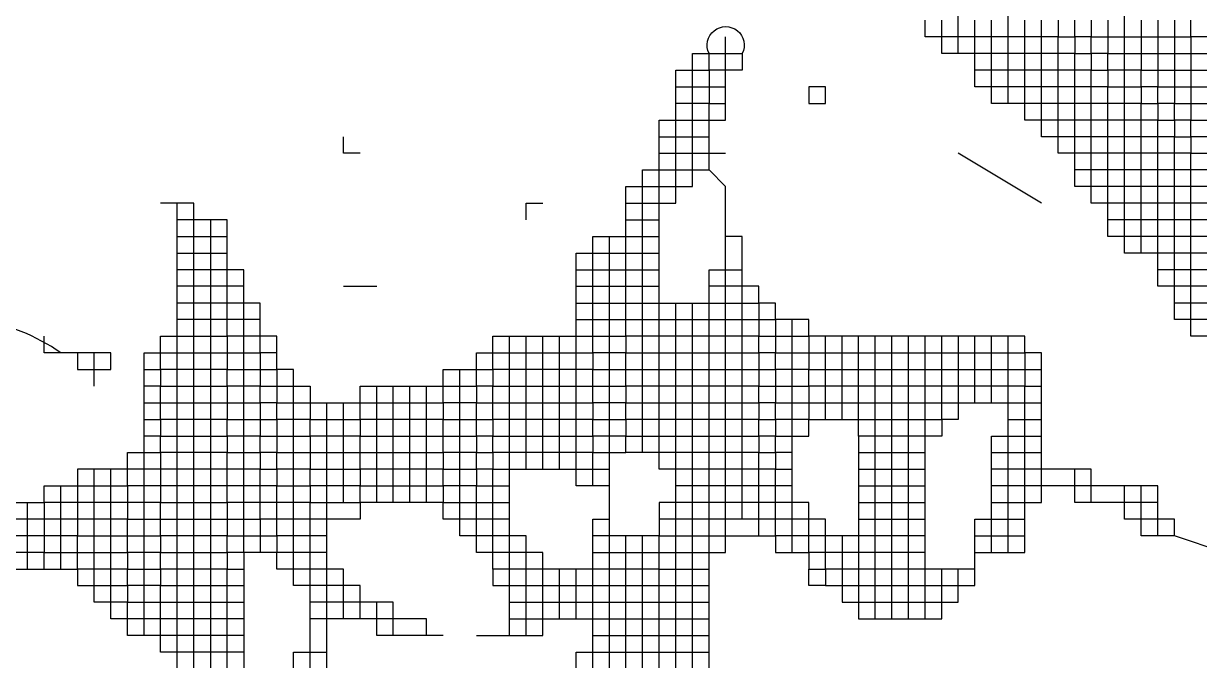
# Model space of a CAD drawing. Header units: millimetres. Extents: x 0 to 420, y 0 to 297.
# Drawn here: x 356.99 to 363.12, y 75.56 to 78.88 of the extents above; entities that cross this region are included whole.
import ezdxf
from ezdxf.enums import TextEntityAlignment as Align

# ---------------------------------------------------------------- set-up
doc = ezdxf.new("R2010")
doc.units = ezdxf.units.MM
doc.layers.add('TEXT', color=255, linetype='Continuous')
doc.styles.add('ECL', font='SIMFANG_2312.TTF', dxfattribs={"width": 0.7, "height": 3})

# ---------------------------------------------------------------- blocks, each defined once
blk = doc.blocks.new('*U68')
at = {"color": 13, "linetype": 'Continuous'}
for points in [[(-15.559, 9.325), (-15.708, 9.325), (-15.708, 9.474)], [(-17.787, 9.177), (-17.787, 9.325), (-17.787, 9.474), (-17.787, 9.622), (-17.787, 9.771), (-17.787, 9.919), (-17.787, 10.068), (-17.787, 10.216), (-17.787, 10.365), (-17.787, 10.513), (-17.787, 10.662), (-17.787, 10.81), (-17.787, 10.959), (-17.787, 11.107), (-17.787, 11.256), (-17.787, 11.404), (-17.787, 11.553)], [(-17.341, 8.731), (-17.341, 8.88), (-17.341, 9.028), (-17.341, 9.177), (-17.341, 9.325), (-17.341, 9.474), (-17.341, 9.622), (-17.341, 9.771), (-17.341, 9.919), (-17.341, 10.068), (-17.341, 10.216), (-17.341, 10.365), (-17.341, 10.513), (-17.341, 10.662), (-17.341, 10.81), (-17.341, 10.959), (-17.341, 11.107), (-17.341, 11.256)], [(-16.153, 7.395), (-16.153, 7.543), (-16.302, 7.543), (-16.302, 7.692), (-16.302, 7.84), (-16.302, 7.989), (-16.302, 8.137), (-16.302, 8.286), (-16.302, 8.434), (-16.302, 8.583), (-16.302, 8.731), (-16.302, 8.88), (-16.302, 9.028), (-16.302, 9.177), (-16.302, 9.325), (-16.302, 9.474), (-16.302, 9.622), (-16.302, 9.771), (-16.302, 9.919), (-16.302, 10.068), (-16.302, 10.216), (-16.302, 10.365), (-16.302, 10.513)], [(-15.559, 7.246), (-15.708, 7.246), (-15.708, 7.395), (-15.856, 7.395), (-15.856, 7.543), (-16.005, 7.543), (-16.005, 7.692), (-16.153, 7.692), (-16.153, 7.84), (-16.302, 7.84), (-16.45, 7.84), (-16.599, 7.84), (-16.599, 7.989), (-16.599, 8.137), (-16.747, 8.137)], [(-15.559, 7.098), (-15.708, 7.098), (-15.708, 7.246), (-15.856, 7.246), (-15.856, 7.395), (-16.005, 7.395), (-16.005, 7.543), (-16.153, 7.543), (-16.153, 7.692), (-16.302, 7.692), (-16.45, 7.692)], [(-15.559, 6.949), (-15.708, 6.949), (-15.856, 6.949)]]:
    blk.add_lwpolyline(points, dxfattribs=at)
at = {"color": 22, "linetype": 'Continuous'}
for points in [[(-15.856, 9.474), (-15.856, 9.325), (-15.708, 9.325), (-15.708, 9.177), (-15.559, 9.177)], [(-15.559, 7.84), (-15.708, 7.84), (-15.708, 7.989), (-15.856, 7.989), (-15.856, 8.137), (-16.005, 8.137), (-16.005, 8.286), (-16.153, 8.286), (-16.153, 8.434), (-16.302, 8.434), (-16.45, 8.434), (-16.45, 8.583), (-16.599, 8.583), (-16.599, 8.731), (-16.747, 8.731), (-16.747, 8.88), (-16.896, 8.88), (-16.896, 9.028), (-17.044, 9.028), (-17.193, 9.028), (-17.193, 9.177), (-17.341, 9.177), (-17.49, 9.177), (-17.49, 9.325), (-17.638, 9.325), (-17.638, 9.474)], [(-15.559, 8.434), (-15.708, 8.434), (-15.708, 8.583), (-15.856, 8.583), (-15.856, 8.731), (-16.005, 8.731), (-16.005, 8.88), (-16.153, 8.88), (-16.153, 9.028), (-16.302, 9.028), (-16.45, 9.028), (-16.45, 9.177), (-16.599, 9.177), (-16.599, 9.325), (-16.747, 9.325), (-16.747, 9.474)], [(-15.559, 6.652), (-15.708, 6.652), (-15.708, 6.801), (-15.856, 6.801), (-15.856, 6.949), (-15.856, 7.098), (-16.005, 7.098), (-16.005, 7.246), (-16.005, 7.395), (-16.153, 7.395), (-16.302, 7.395), (-16.302, 7.543), (-16.45, 7.543), (-16.45, 7.692), (-16.45, 7.84), (-16.45, 7.989), (-16.599, 7.989), (-16.747, 7.989), (-16.747, 8.137), (-16.747, 8.286), (-16.747, 8.434), (-16.896, 8.434), (-16.896, 8.583), (-17.044, 8.583), (-17.044, 8.731), (-17.044, 8.88), (-17.044, 9.028), (-17.044, 9.177), (-17.044, 9.325), (-17.044, 9.474)], [(-15.559, 8.137), (-15.708, 8.137), (-15.708, 8.286), (-15.856, 8.286), (-15.856, 8.434), (-16.005, 8.434), (-16.005, 8.583), (-16.153, 8.583), (-16.153, 8.731), (-16.302, 8.731), (-16.45, 8.731), (-16.45, 8.88), (-16.599, 8.88), (-16.599, 9.028), (-16.747, 9.028), (-16.747, 9.177), (-16.896, 9.177), (-16.896, 9.325), (-17.044, 9.325), (-17.193, 9.325), (-17.193, 9.474)]]:
    blk.add_lwpolyline(points, dxfattribs=at)
at = {"color": 34, "linetype": 'Continuous'}
for points in [[(-16.005, 9.474), (-16.005, 9.325), (-15.856, 9.325), (-15.856, 9.177), (-15.708, 9.177), (-15.708, 9.028), (-15.559, 9.028)], [(-16.153, 9.474), (-16.153, 9.325), (-16.005, 9.325), (-16.005, 9.177), (-15.856, 9.177), (-15.856, 9.028), (-15.708, 9.028), (-15.708, 8.88), (-15.559, 8.88)]]:
    blk.add_lwpolyline(points, dxfattribs=at)
at = {"color": 15, "linetype": 'Continuous'}
for points in [[(-15.559, 7.543), (-15.708, 7.543), (-15.708, 7.692), (-15.856, 7.692), (-15.856, 7.84), (-16.005, 7.84), (-16.005, 7.989), (-16.153, 7.989), (-16.153, 8.137), (-16.302, 8.137), (-16.45, 8.137), (-16.45, 8.286), (-16.599, 8.286), (-16.599, 8.434), (-16.747, 8.434), (-16.747, 8.583), (-16.896, 8.583), (-16.896, 8.731), (-17.044, 8.731), (-17.193, 8.731), (-17.193, 8.88), (-17.341, 8.88), (-17.49, 8.88), (-17.638, 8.88), (-17.638, 9.028), (-17.638, 9.177), (-17.787, 9.177), (-17.935, 9.177), (-17.935, 9.325), (-18.084, 9.325), (-18.084, 9.474)], [(-15.559, 7.989), (-15.708, 7.989), (-15.708, 8.137), (-15.856, 8.137), (-15.856, 8.286), (-16.005, 8.286), (-16.005, 8.434), (-16.153, 8.434), (-16.153, 8.583), (-16.302, 8.583), (-16.45, 8.583), (-16.45, 8.731), (-16.599, 8.731), (-16.599, 8.88), (-16.747, 8.88), (-16.747, 9.028), (-16.896, 9.028), (-16.896, 9.177), (-17.044, 9.177), (-17.193, 9.177), (-17.193, 9.325), (-17.341, 9.325), (-17.49, 9.325), (-17.49, 9.474)], [(-15.559, 7.692), (-15.708, 7.692), (-15.708, 7.84), (-15.856, 7.84), (-15.856, 7.989), (-16.005, 7.989), (-16.005, 8.137), (-16.153, 8.137), (-16.153, 8.286), (-16.302, 8.286), (-16.45, 8.286), (-16.45, 8.434), (-16.599, 8.434), (-16.599, 8.583), (-16.747, 8.583), (-16.747, 8.731), (-16.896, 8.731), (-16.896, 8.88), (-17.044, 8.88), (-17.193, 8.88), (-17.193, 9.028), (-17.341, 9.028), (-17.49, 9.028), (-17.49, 9.177), (-17.638, 9.177), (-17.638, 9.325), (-17.787, 9.325), (-17.935, 9.325), (-17.935, 9.474)], [(-15.559, 7.395), (-15.708, 7.395), (-15.708, 7.543), (-15.856, 7.543), (-15.856, 7.692), (-16.005, 7.692), (-16.005, 7.84), (-16.153, 7.84), (-16.153, 7.989), (-16.302, 7.989), (-16.45, 7.989), (-16.45, 8.137), (-16.599, 8.137), (-16.599, 8.286), (-16.747, 8.286), (-16.896, 8.286), (-16.896, 8.434), (-17.044, 8.434), (-17.044, 8.583), (-17.193, 8.583), (-17.193, 8.731), (-17.341, 8.731), (-17.49, 8.731), (-17.49, 8.88), (-17.49, 9.028), (-17.638, 9.028)], [(-15.559, 6.801), (-15.708, 6.801), (-15.708, 6.949), (-15.708, 7.098), (-15.856, 7.098), (-15.856, 7.246), (-16.005, 7.246)]]:
    blk.add_lwpolyline(points, dxfattribs=at)
at = {"color": 32, "linetype": 'Continuous'}
for points in [[(-16.45, 9.474), (-16.45, 9.325), (-16.302, 9.325), (-16.153, 9.325), (-16.153, 9.177), (-16.005, 9.177), (-16.005, 9.028), (-15.856, 9.028), (-15.856, 8.88), (-15.708, 8.88), (-15.708, 8.731), (-15.559, 8.731)], [(-16.599, 9.474), (-16.599, 9.325), (-16.45, 9.325), (-16.45, 9.177), (-16.302, 9.177), (-16.153, 9.177), (-16.153, 9.028), (-16.005, 9.028), (-16.005, 8.88), (-15.856, 8.88), (-15.856, 8.731), (-15.708, 8.731), (-15.708, 8.583), (-15.559, 8.583)], [(-16.896, 9.474), (-16.896, 9.325), (-16.747, 9.325), (-16.747, 9.177), (-16.599, 9.177), (-16.599, 9.028), (-16.45, 9.028), (-16.45, 8.88), (-16.302, 8.88), (-16.153, 8.88), (-16.153, 8.731), (-16.005, 8.731), (-16.005, 8.583), (-15.856, 8.583), (-15.856, 8.434), (-15.708, 8.434), (-15.708, 8.286), (-15.559, 8.286)]]:
    blk.add_lwpolyline(points, dxfattribs=at)
at = {"color": 155, "linetype": 'Continuous'}
blk.add_lwpolyline([(-20.608, 5.613), (-20.608, 5.761), (-20.608, 5.91), (-20.608, 6.058), (-20.608, 6.207), (-20.608, 6.355), (-20.608, 6.504), (-20.608, 6.652), (-20.608, 6.801), (-20.608, 6.949), (-20.608, 7.098), (-20.608, 7.246), (-20.608, 7.395), (-20.608, 7.543), (-20.608, 7.692), (-20.608, 7.84), (-20.608, 7.989), (-20.46, 7.989), (-20.311, 7.989), (-20.311, 8.137), (-20.311, 8.286), (-20.311, 8.434), (-20.311, 8.583), (-20.311, 8.731), (-20.311, 8.88), (-20.311, 9.028), (-20.163, 9.028), (-20.163, 9.177), (-20.014, 9.177, -1.618034), (-19.717, 9.177), (-19.717, 9.028), (-19.866, 9.028), (-20.014, 9.028), (-20.014, 8.88), (-19.866, 8.88)], format="xyb", dxfattribs=at)
at = {"color": 8, "linetype": 'Continuous'}
for points in [[(-19.866, 6.949), (-19.866, 7.098), (-19.866, 7.246), (-19.866, 7.395), (-19.866, 7.543), (-19.866, 7.989), (-20.014, 8.137), (-20.014, 8.286), (-20.014, 8.434), (-20.014, 8.583), (-19.866, 8.583), (-19.866, 8.731), (-19.866, 8.88), (-19.866, 9.028), (-19.866, 9.177), (-19.866, 9.325)], [(-21.202, 6.504), (-21.202, 6.652), (-21.202, 6.801), (-21.202, 6.949), (-21.202, 7.098), (-21.202, 7.246), (-21.202, 7.395), (-21.054, 7.395), (-21.054, 7.543), (-20.757, 7.543), (-20.757, 7.692), (-20.757, 7.84), (-20.757, 7.989), (-20.608, 7.989), (-20.608, 8.137), (-20.46, 8.137), (-20.311, 8.137), (-20.163, 8.137), (-20.014, 8.137)], [(-17.49, 5.167), (-17.341, 5.167), (-17.193, 5.167), (-17.044, 5.167), (-17.044, 5.316), (-17.044, 5.464), (-17.044, 5.613), (-17.044, 5.761), (-17.044, 5.91), (-17.044, 6.058), (-17.044, 6.207), (-17.044, 6.355), (-17.044, 6.504), (-17.193, 6.504), (-17.193, 6.652), (-19.123, 6.652), (-19.123, 6.801), (-19.42, 6.801), (-19.42, 6.949), (-19.569, 6.949), (-19.569, 7.098), (-19.717, 7.098), (-19.866, 7.098), (-20.014, 7.098)], [(-21.054, 5.316), (-21.054, 5.464), (-20.905, 5.464)], [(-23.133, 4.128), (-23.133, 4.276), (-23.281, 4.276), (-23.281, 4.425), (-23.43, 4.425), (-23.578, 4.425), (-23.727, 4.425), (-23.727, 4.573), (-23.875, 4.573), (-23.875, 4.722)], [(-23.281, 4.128), (-23.281, 4.276), (-23.43, 4.276), (-23.578, 4.276)], [(-20.46, 4.276), (-20.311, 4.276), (-20.163, 4.276), (-20.014, 4.276)]]:
    blk.add_lwpolyline(points, dxfattribs=at)
at = {"color": 155, "linetype": 'Continuous'}
for points in [[(-20.311, 8.88), (-20.163, 8.88), (-20.163, 9.028), (-20.014, 9.028), (-20.014, 9.177), (-19.866, 9.177), (-19.717, 9.177)], [(-18.084, 4.87), (-18.232, 4.87), (-18.381, 4.87), (-18.529, 4.87), (-18.678, 4.87), (-18.975, 4.87), (-18.975, 5.019), (-19.123, 5.019), (-19.123, 5.167), (-19.272, 5.167), (-19.42, 5.167), (-19.42, 5.316), (-19.569, 5.316), (-19.569, 5.464), (-19.717, 5.464), (-19.866, 5.464), (-20.014, 5.464), (-20.163, 5.464), (-20.311, 5.464), (-20.46, 5.464), (-20.46, 5.613), (-20.46, 5.761), (-20.46, 5.91), (-20.46, 6.058), (-20.46, 6.207), (-20.46, 6.355), (-20.46, 6.504), (-20.46, 6.652), (-20.46, 6.801), (-20.46, 6.949), (-20.46, 7.098), (-20.46, 7.246), (-20.46, 7.395), (-20.46, 7.543), (-20.46, 7.692), (-20.46, 7.84), (-20.46, 7.989), (-20.46, 8.137), (-20.46, 8.286), (-20.46, 8.434), (-20.46, 8.583), (-20.311, 8.583), (-20.163, 8.583), (-20.163, 8.731), (-20.163, 8.88), (-20.014, 8.88), (-20.014, 8.731), (-19.866, 8.731)], [(-20.757, 7.84), (-20.608, 7.84), (-20.46, 7.84), (-20.311, 7.84), (-20.311, 7.989), (-20.163, 7.989), (-20.163, 8.137), (-20.163, 8.286), (-20.163, 8.434), (-20.163, 8.583), (-20.014, 8.583), (-20.014, 8.731), (-20.163, 8.731), (-20.311, 8.731)], [(-20.757, 7.692), (-20.608, 7.692), (-20.46, 7.692)], [(-24.766, 7.543), (-24.618, 7.543), (-24.469, 7.543), (-24.321, 7.543)], [(-20.014, 3.682), (-20.014, 3.831), (-20.014, 3.979), (-20.014, 4.128), (-20.014, 4.276), (-20.014, 4.425), (-20.014, 4.573), (-20.014, 4.722), (-20.014, 4.87), (-20.014, 5.019), (-20.014, 5.167), (-20.014, 5.316), (-20.014, 5.464), (-20.014, 5.613), (-20.014, 5.761), (-20.014, 5.91), (-20.014, 6.058), (-20.014, 6.207), (-20.014, 6.355), (-20.014, 6.504), (-20.014, 6.652), (-20.014, 6.801), (-20.014, 6.949), (-20.014, 7.098), (-20.014, 7.246), (-19.866, 7.246), (-19.717, 7.246)], [(-24.024, 6.801), (-24.172, 6.801), (-24.321, 6.801), (-24.321, 6.949), (-24.469, 6.949), (-24.618, 6.949), (-24.766, 6.949)], [(-20.311, 3.682), (-20.311, 3.831), (-20.311, 3.979), (-20.311, 4.128), (-20.311, 4.276), (-20.311, 4.425), (-20.311, 4.573), (-20.311, 4.722), (-20.311, 4.87), (-20.311, 5.019), (-20.311, 5.167), (-20.311, 5.316), (-20.311, 5.464), (-20.311, 5.613), (-20.311, 5.761), (-20.311, 5.91), (-20.311, 6.058), (-20.311, 6.207), (-20.311, 6.355), (-20.311, 6.504), (-20.311, 6.652), (-20.311, 6.801), (-20.311, 6.949)], [(-23.875, 6.504), (-24.024, 6.504), (-24.024, 6.652), (-24.172, 6.652), (-24.321, 6.652), (-24.321, 6.801), (-24.469, 6.801), (-24.618, 6.801), (-24.766, 6.801)], [(-18.084, 4.128), (-18.084, 4.276), (-18.084, 4.425), (-18.084, 4.573), (-18.084, 4.722), (-18.084, 4.87), (-18.084, 5.019), (-18.084, 5.167), (-18.084, 5.316), (-18.084, 5.464), (-18.084, 5.613), (-18.084, 5.761), (-18.084, 5.91), (-18.084, 6.058), (-18.084, 6.207), (-18.084, 6.355), (-18.084, 6.504), (-18.084, 6.652)], [(-18.678, 5.464), (-18.529, 5.464), (-18.381, 5.464), (-18.232, 5.464), (-18.084, 5.464)], [(-18.678, 5.316), (-18.529, 5.316), (-18.381, 5.316), (-18.232, 5.316), (-18.084, 5.316)], [(-18.678, 5.167), (-18.529, 5.167), (-18.381, 5.167), (-18.232, 5.167), (-18.084, 5.167)], [(-18.678, 5.019), (-18.529, 5.019), (-18.381, 5.019), (-18.232, 5.019), (-18.084, 5.019)], [(-20.757, 3.682), (-20.757, 3.831), (-20.757, 3.979), (-20.757, 4.128), (-20.757, 4.276), (-20.757, 4.425), (-20.757, 4.573), (-20.757, 4.722), (-20.757, 4.87)], [(-18.826, 4.87), (-18.826, 4.722), (-18.826, 4.573), (-18.826, 4.425), (-18.678, 4.425), (-18.529, 4.425), (-18.381, 4.425), (-18.232, 4.425), (-18.084, 4.425), (-17.935, 4.425), (-17.787, 4.425), (-17.787, 4.573)], [(-24.172, 4.128), (-24.321, 4.128), (-24.321, 4.276), (-24.172, 4.276)], [(-21.054, 3.979), (-20.905, 3.979), (-20.757, 3.979), (-20.608, 3.979), (-20.46, 3.979), (-20.311, 3.979), (-20.163, 3.979), (-20.014, 3.979)]]:
    blk.add_lwpolyline(points, dxfattribs=at)
at = {"color": 254, "linetype": 'Continuous'}
for points in [[(-18.975, 8.731), (-18.975, 8.88), (-19.123, 8.88), (-19.123, 8.731), (-18.975, 8.731)], [(-23.133, 8.286), (-23.281, 8.286), (-23.281, 8.434)], [(-17.044, 7.84), (-17.787, 8.286)], [(-21.648, 7.692), (-21.648, 7.84), (-21.499, 7.84)], [(-23.281, 7.098), (-22.984, 7.098)], [(-25.509, 6.207), (-25.509, 6.355), (-25.509, 6.504)], [(-16.005, 5.167), (-16.153, 5.167), (-16.302, 5.167), (-16.302, 5.316)]]:
    blk.add_lwpolyline(points, dxfattribs=at)
at = {"color": 165, "linetype": 'Continuous'}
for points in [[(-20.46, 8.434), (-20.311, 8.434), (-20.163, 8.434), (-20.014, 8.434)], [(-24.766, 7.395), (-24.618, 7.395), (-24.469, 7.395), (-24.321, 7.395)], [(-24.172, 7.098), (-24.321, 7.098), (-24.321, 7.246), (-24.469, 7.246), (-24.618, 7.246), (-24.766, 7.246)]]:
    blk.add_lwpolyline(points, dxfattribs=at)
at = {"color": 145, "linetype": 'Continuous'}
for points in [[(-20.46, 8.286), (-20.311, 8.286), (-20.163, 8.286), (-20.014, 8.286), (-19.866, 8.286)], [(-24.172, 5.761), (-24.172, 5.91), (-24.172, 6.058), (-24.172, 6.207), (-24.172, 6.355), (-24.172, 6.504), (-24.172, 6.652), (-24.172, 6.801), (-24.172, 6.949), (-24.172, 7.098), (-24.172, 7.246), (-24.321, 7.246), (-24.321, 7.395), (-24.321, 7.543), (-24.321, 7.692), (-24.618, 7.692), (-24.618, 7.84), (-24.915, 7.84)], [(-21.202, 7.246), (-21.054, 7.246), (-21.054, 7.395), (-20.905, 7.395), (-20.757, 7.395), (-20.757, 7.543), (-20.608, 7.543), (-20.46, 7.543)], [(-21.202, 7.098), (-21.054, 7.098), (-21.054, 7.246), (-20.905, 7.246), (-20.757, 7.246), (-20.757, 7.395), (-20.608, 7.395), (-20.46, 7.395)], [(-17.341, 4.722), (-17.341, 4.87), (-17.341, 5.019), (-17.341, 5.167), (-17.341, 5.316), (-17.341, 5.464), (-17.341, 5.613), (-17.341, 5.761), (-17.341, 5.91), (-17.341, 6.058), (-17.341, 6.207), (-17.341, 6.355), (-17.341, 6.504), (-17.341, 6.652)], [(-18.084, 4.722), (-18.232, 4.722), (-18.381, 4.722), (-18.529, 4.722), (-18.678, 4.722), (-18.826, 4.722), (-18.975, 4.722), (-18.975, 4.87), (-19.123, 4.87), (-19.123, 5.019), (-19.272, 5.019), (-19.42, 5.019), (-19.42, 5.167), (-19.569, 5.167), (-19.569, 5.316), (-19.717, 5.316), (-19.866, 5.316), (-20.014, 5.316), (-20.163, 5.316), (-20.311, 5.316)], [(-17.638, 4.573), (-18.084, 4.573), (-18.232, 4.573), (-18.381, 4.573), (-18.529, 4.573), (-18.678, 4.573), (-18.826, 4.573), (-18.975, 4.573), (-18.975, 4.722), (-19.123, 4.722), (-19.123, 4.87), (-19.272, 4.87), (-19.42, 4.87), (-19.42, 5.019), (-19.569, 5.019), (-19.569, 5.167), (-19.717, 5.167), (-19.866, 5.167), (-20.014, 5.167), (-20.163, 5.167), (-20.311, 5.167), (-20.46, 5.167), (-20.46, 5.019), (-20.46, 4.87), (-20.905, 4.87), (-21.054, 4.87)], [(-20.608, 3.682), (-20.608, 3.831), (-20.608, 3.979), (-20.608, 4.128), (-20.608, 4.276), (-20.608, 4.425), (-20.608, 4.573), (-20.608, 4.722), (-20.608, 4.87)], [(-22.093, 3.979), (-21.796, 3.979), (-21.648, 3.979), (-21.499, 3.979), (-21.499, 4.128), (-21.351, 4.128), (-21.202, 4.128), (-21.054, 4.128), (-20.905, 4.128), (-20.757, 4.128), (-20.608, 4.128), (-20.46, 4.128), (-20.311, 4.128), (-20.163, 4.128), (-20.014, 4.128)]]:
    blk.add_lwpolyline(points, dxfattribs=at)
at = {"color": 251, "linetype": 'Continuous'}
for points in [[(-24.766, 3.682), (-24.766, 3.831), (-24.766, 3.979), (-24.766, 4.128), (-24.766, 4.276), (-24.766, 4.425), (-24.766, 4.573), (-24.766, 4.722), (-24.766, 4.87), (-24.766, 5.019), (-24.766, 5.167), (-24.766, 5.316), (-24.766, 5.464), (-24.766, 5.613), (-24.766, 5.761), (-24.766, 5.91), (-24.766, 6.058), (-24.766, 6.207), (-24.766, 6.355), (-24.766, 6.504), (-24.766, 6.652), (-24.766, 6.801), (-24.766, 6.949), (-24.766, 7.098), (-24.766, 7.246), (-24.766, 7.395), (-24.766, 7.543), (-24.766, 7.692), (-24.766, 7.84)], [(-24.469, 7.692), (-24.469, 7.543), (-24.469, 7.395), (-24.469, 7.246), (-24.469, 7.098), (-24.469, 6.949), (-24.469, 6.801), (-24.469, 6.652), (-24.469, 6.504), (-24.469, 6.355), (-24.469, 6.207), (-24.469, 6.058), (-24.469, 5.91), (-24.469, 5.761), (-24.469, 5.613), (-24.469, 5.464), (-24.469, 5.316), (-24.469, 5.167), (-24.469, 5.019), (-24.469, 4.87), (-24.469, 4.722), (-24.469, 4.573), (-24.469, 4.425), (-24.469, 4.276), (-24.469, 4.128), (-24.469, 3.979), (-24.469, 3.831), (-24.469, 3.682)], [(-21.202, 3.682), (-21.202, 3.831), (-21.054, 3.831), (-20.905, 3.831), (-20.757, 3.831), (-20.608, 3.831), (-20.46, 3.831), (-20.311, 3.831), (-20.163, 3.831), (-20.014, 3.831)], [(-23.578, 3.682), (-23.578, 3.831), (-23.578, 3.979), (-23.578, 4.128), (-23.578, 4.276), (-23.578, 4.425), (-23.578, 4.573), (-23.727, 4.573), (-23.727, 4.722), (-23.727, 4.87), (-23.727, 5.019), (-23.727, 5.167), (-23.727, 5.316), (-23.727, 5.464), (-23.727, 5.613), (-23.727, 5.761), (-23.727, 5.91), (-23.727, 6.058), (-23.727, 6.207), (-23.727, 6.355), (-23.875, 6.355), (-23.875, 6.504), (-23.875, 6.652), (-24.024, 6.652), (-24.024, 6.801), (-24.024, 6.949), (-24.172, 6.949), (-24.321, 6.949), (-24.321, 7.098), (-24.469, 7.098), (-24.618, 7.098), (-24.766, 7.098)], [(-21.796, 3.979), (-21.796, 4.128), (-21.796, 4.276), (-21.796, 4.425), (-21.796, 4.573), (-21.796, 4.722), (-21.796, 4.87), (-21.796, 5.019), (-21.796, 5.167), (-21.796, 5.316), (-21.796, 5.464), (-21.796, 5.613), (-21.796, 5.761), (-21.796, 5.91), (-21.796, 6.058), (-21.796, 6.207), (-21.796, 6.355), (-21.796, 6.504), (-21.796, 6.652)], [(-18.529, 4.128), (-18.529, 4.276), (-18.529, 4.425), (-18.529, 4.573), (-18.529, 4.722), (-18.529, 4.87), (-18.529, 5.019), (-18.529, 5.167), (-18.529, 5.316), (-18.529, 5.464), (-18.529, 5.613), (-18.529, 5.761), (-18.529, 5.91), (-18.529, 6.058), (-18.529, 6.207), (-18.529, 6.355), (-18.529, 6.504), (-18.529, 6.652)], [(-20.905, 5.316), (-21.054, 5.316), (-21.202, 5.316), (-21.202, 5.464), (-21.202, 5.613), (-21.202, 5.761), (-21.202, 5.91), (-21.202, 6.058), (-21.202, 6.207), (-21.202, 6.355), (-21.202, 6.504)], [(-19.272, 4.722), (-19.272, 4.87), (-19.272, 5.019), (-19.272, 5.167), (-19.272, 5.316), (-19.272, 5.464), (-19.272, 5.613), (-19.272, 5.761), (-19.123, 5.761), (-19.123, 5.91), (-19.272, 5.91), (-19.42, 5.91), (-19.42, 6.058), (-19.569, 6.058), (-19.569, 6.207), (-19.717, 6.207), (-19.866, 6.207), (-20.014, 6.207), (-20.163, 6.207), (-20.311, 6.207), (-20.46, 6.207), (-20.608, 6.207), (-20.757, 6.207), (-20.757, 6.058), (-20.905, 6.058), (-21.054, 6.058), (-21.054, 5.91), (-21.202, 5.91), (-21.351, 5.91), (-21.499, 5.91), (-21.648, 5.91), (-21.796, 5.91), (-21.945, 5.91), (-21.945, 5.761), (-22.093, 5.761), (-22.093, 5.613), (-22.242, 5.613), (-22.39, 5.613), (-22.39, 5.464), (-22.539, 5.464), (-22.687, 5.464), (-22.836, 5.464), (-22.984, 5.464), (-23.133, 5.464), (-23.133, 5.316), (-23.281, 5.316), (-23.43, 5.316), (-23.578, 5.316), (-23.578, 5.464), (-23.727, 5.464), (-23.875, 5.464), (-23.875, 5.613), (-24.024, 5.613), (-24.024, 5.761), (-24.172, 5.761), (-24.321, 5.761), (-24.321, 5.91), (-24.469, 5.91), (-24.618, 5.91), (-24.766, 5.91), (-24.915, 5.91), (-24.915, 5.761), (-25.063, 5.761)], [(-22.539, 5.167), (-22.539, 5.316), (-22.539, 5.464), (-22.539, 5.613), (-22.539, 5.761), (-22.539, 5.91), (-22.539, 6.058), (-22.539, 6.207)], [(-20.46, 4.573), (-20.608, 4.573), (-20.757, 4.573), (-20.905, 4.573), (-21.054, 4.573), (-21.499, 4.573), (-21.499, 4.722), (-21.648, 4.722), (-21.648, 4.87), (-21.796, 4.87), (-21.945, 4.87), (-21.945, 5.019), (-22.093, 5.019), (-22.242, 5.019), (-22.39, 5.019), (-22.39, 5.167), (-22.242, 5.167), (-22.093, 5.167), (-22.093, 5.316), (-21.945, 5.316), (-21.945, 5.464), (-21.796, 5.464), (-21.648, 5.464), (-21.499, 5.464), (-21.351, 5.464), (-21.202, 5.464), (-21.054, 5.464), (-21.054, 5.613), (-20.905, 5.613), (-20.757, 5.613), (-20.757, 5.761), (-20.608, 5.761), (-20.46, 5.761), (-20.311, 5.761), (-20.163, 5.761), (-20.014, 5.761), (-19.866, 5.761), (-19.717, 5.761), (-19.569, 5.761), (-19.569, 5.613), (-19.42, 5.613), (-19.42, 5.464), (-19.272, 5.464)], [(-19.272, 5.316), (-19.42, 5.316), (-19.42, 5.464), (-19.569, 5.464), (-19.569, 5.613), (-19.717, 5.613), (-19.866, 5.613), (-20.014, 5.613), (-20.163, 5.613), (-20.311, 5.613), (-20.46, 5.613), (-20.608, 5.613), (-20.757, 5.613)], [(-24.172, 3.831), (-24.321, 3.831), (-24.469, 3.831), (-24.618, 3.831), (-24.766, 3.831), (-24.915, 3.831), (-24.915, 3.979), (-25.063, 3.979), (-25.212, 3.979), (-25.212, 4.128), (-25.36, 4.128), (-25.36, 4.276), (-25.509, 4.276), (-25.509, 4.425), (-25.509, 4.573), (-25.509, 4.722), (-25.509, 4.87), (-25.509, 5.019), (-25.509, 5.167), (-25.509, 5.316), (-25.509, 5.464)], [(-26.103, 4.573), (-26.103, 4.722), (-26.103, 4.87), (-26.103, 5.019), (-26.103, 5.167)], [(-21.796, 5.019), (-21.945, 5.019), (-21.945, 5.167), (-21.796, 5.167)], [(-20.46, 3.682), (-20.46, 3.831), (-20.46, 3.979), (-20.46, 4.128), (-20.46, 4.276), (-20.46, 4.425), (-20.46, 4.573), (-20.46, 4.722), (-20.311, 4.722), (-20.163, 4.722), (-20.014, 4.722), (-19.866, 4.722), (-19.866, 4.87), (-19.866, 5.019)], [(-23.281, 4.425), (-23.281, 4.573), (-23.43, 4.573), (-23.578, 4.573), (-23.578, 4.722), (-23.727, 4.722), (-23.875, 4.722), (-24.024, 4.722), (-24.172, 4.722), (-24.321, 4.722), (-24.321, 4.87), (-24.469, 4.87), (-24.618, 4.87), (-24.766, 4.87), (-24.915, 4.87), (-24.915, 4.722), (-25.063, 4.722), (-25.212, 4.722), (-25.212, 4.573), (-25.36, 4.573), (-25.509, 4.573), (-25.657, 4.573), (-25.657, 4.425), (-25.509, 4.425), (-25.36, 4.425), (-25.212, 4.425), (-25.212, 4.276), (-25.063, 4.276), (-24.915, 4.276), (-24.915, 4.425), (-25.063, 4.425), (-25.212, 4.425), (-25.212, 4.573), (-25.063, 4.573), (-24.915, 4.573), (-24.915, 4.722), (-24.766, 4.722), (-24.618, 4.722), (-24.469, 4.722), (-24.321, 4.722), (-24.321, 4.573), (-24.172, 4.573)], [(-24.172, 4.722), (-24.172, 4.573), (-24.172, 4.425), (-24.172, 4.276), (-24.172, 4.128), (-24.172, 3.979), (-24.172, 3.831), (-24.172, 3.682)], [(-21.202, 4.128), (-21.202, 4.276), (-21.202, 4.425), (-21.202, 4.573)], [(-21.796, 4.128), (-21.648, 4.128), (-21.499, 4.128), (-21.499, 4.276), (-21.351, 4.276), (-21.202, 4.276), (-21.054, 4.276), (-20.905, 4.276), (-20.757, 4.276), (-20.608, 4.276), (-20.46, 4.276)]]:
    blk.add_lwpolyline(points, dxfattribs=at)
at = {"color": 157, "linetype": 'Continuous'}
for points in [[(-24.618, 3.682), (-24.618, 3.831), (-24.618, 3.979), (-24.618, 4.128), (-24.618, 4.276), (-24.618, 4.425), (-24.618, 4.573), (-24.618, 4.722), (-24.618, 4.87), (-24.618, 5.019), (-24.618, 5.167), (-24.618, 5.316), (-24.618, 5.464), (-24.618, 5.613), (-24.618, 5.761), (-24.618, 5.91), (-24.618, 6.058), (-24.618, 6.207), (-24.618, 6.355), (-24.618, 6.504), (-24.618, 6.652), (-24.618, 6.801), (-24.618, 6.949), (-24.618, 7.098), (-24.618, 7.246), (-24.618, 7.395), (-24.618, 7.543), (-24.618, 7.692), (-24.766, 7.692)], [(-19.717, 5.019), (-19.717, 5.167), (-19.717, 5.316), (-19.717, 5.464), (-19.717, 5.613), (-19.717, 5.761), (-19.717, 5.91), (-19.717, 6.058), (-19.717, 6.207), (-19.717, 6.355), (-19.717, 6.504), (-19.717, 6.652), (-19.717, 6.801), (-19.717, 6.949)], [(-25.657, 5.316), (-25.509, 5.316), (-25.36, 5.316), (-25.212, 5.316), (-25.212, 5.464), (-25.212, 5.613), (-25.063, 5.613), (-24.915, 5.613), (-24.915, 5.761), (-24.766, 5.761), (-24.618, 5.761), (-24.469, 5.761), (-24.321, 5.761), (-24.321, 5.613), (-24.172, 5.613), (-24.024, 5.613), (-24.024, 5.464), (-23.875, 5.464), (-23.875, 5.316), (-23.727, 5.316), (-23.578, 5.316), (-23.578, 5.167), (-23.43, 5.167), (-23.281, 5.167), (-23.133, 5.167), (-23.133, 5.316), (-22.984, 5.316), (-22.836, 5.316), (-22.687, 5.316), (-22.539, 5.316), (-22.39, 5.316), (-22.39, 5.464), (-22.242, 5.464), (-22.093, 5.464), (-22.093, 5.613), (-21.945, 5.613), (-21.945, 5.761), (-21.796, 5.761), (-21.648, 5.761), (-21.499, 5.761), (-21.351, 5.761), (-21.202, 5.761), (-21.054, 5.761), (-21.054, 5.91), (-20.905, 5.91), (-20.757, 5.91), (-20.757, 6.058), (-20.608, 6.058), (-20.46, 6.058), (-20.311, 6.058), (-20.163, 6.058), (-20.014, 6.058), (-19.866, 6.058), (-19.717, 6.058), (-19.569, 6.058), (-19.569, 5.91), (-19.42, 5.91), (-19.42, 5.761), (-19.272, 5.761), (-19.272, 5.91), (-19.272, 6.058), (-19.272, 6.207), (-19.272, 6.355), (-19.272, 6.504), (-19.272, 6.652), (-19.272, 6.801)], [(-18.678, 5.761), (-18.678, 5.91), (-18.678, 6.058), (-18.678, 6.207), (-18.678, 6.355), (-18.678, 6.504), (-18.678, 6.652)], [(-18.232, 4.128), (-18.232, 4.276), (-18.232, 4.425), (-18.232, 4.573), (-18.232, 4.722), (-18.232, 4.87), (-18.232, 5.019), (-18.232, 5.167), (-18.232, 5.316), (-18.232, 5.464), (-18.232, 5.613), (-18.232, 5.761), (-18.232, 5.91), (-18.232, 6.058), (-18.232, 6.207), (-18.232, 6.355), (-18.232, 6.504), (-18.232, 6.652)], [(-22.984, 5.167), (-22.984, 5.316), (-22.984, 5.464), (-22.984, 5.613), (-22.984, 5.761), (-22.984, 5.91), (-22.984, 6.058), (-22.984, 6.207)], [(-22.836, 5.167), (-22.836, 5.316), (-22.836, 5.464), (-22.836, 5.613), (-22.836, 5.761), (-22.836, 5.91), (-22.836, 6.058), (-22.836, 6.207)], [(-25.806, 4.573), (-25.806, 4.722), (-25.806, 4.87), (-25.806, 5.019), (-25.806, 5.167), (-25.806, 5.316)], [(-25.954, 4.573), (-25.954, 4.722), (-25.806, 4.722), (-25.657, 4.722), (-25.657, 4.87), (-25.509, 4.87), (-25.36, 4.87), (-25.212, 4.87), (-25.212, 5.019), (-25.063, 5.019), (-24.915, 5.019), (-24.915, 5.167), (-24.766, 5.167), (-24.618, 5.167), (-24.469, 5.167), (-24.321, 5.167), (-24.321, 5.019), (-24.172, 5.019), (-24.024, 5.019), (-24.024, 4.87), (-23.875, 4.87), (-23.875, 4.722)]]:
    blk.add_lwpolyline(points, dxfattribs=at)
at = {"color": 47, "linetype": 'Continuous'}
blk.add_lwpolyline([(-20.905, 3.682), (-20.905, 3.831), (-20.905, 3.979), (-20.905, 4.128), (-20.905, 4.276), (-20.905, 4.425), (-20.905, 4.573), (-20.905, 4.722), (-20.905, 4.87), (-20.905, 5.019), (-20.905, 5.316), (-20.905, 5.464), (-20.905, 5.613), (-20.905, 5.761), (-20.905, 5.91), (-20.905, 6.058), (-20.905, 6.207), (-20.905, 6.355), (-20.905, 6.504), (-20.905, 6.652), (-20.905, 6.801), (-20.905, 6.949), (-20.905, 7.098), (-20.905, 7.246), (-20.905, 7.395), (-20.905, 7.543)], dxfattribs=at)
at = {"color": 253, "linetype": 'Continuous'}
for points in [[(-19.717, 6.949), (-19.717, 7.098), (-19.717, 7.246), (-19.717, 7.395), (-19.717, 7.543), (-19.866, 7.543)], [(-25.806, 6.504), (-25.954, 6.504), (-25.954, 6.652)], [(-17.341, 5.91), (-17.193, 5.91), (-17.044, 5.91)], [(-26.251, 5.019), (-26.251, 5.167), (-25.954, 5.167), (-25.954, 5.316), (-25.657, 5.316)], [(-14.668, 4.425), (-14.817, 4.425), (-14.965, 4.425), (-15.114, 4.425), (-15.114, 4.573), (-15.262, 4.573), (-15.262, 4.722), (-15.411, 4.722), (-15.856, 4.87), (-16.005, 4.87), (-16.153, 4.87), (-16.153, 5.019), (-16.302, 5.019), (-16.302, 5.167), (-16.45, 5.167), (-16.599, 5.167), (-16.747, 5.167), (-16.747, 5.316), (-16.896, 5.316), (-17.044, 5.316), (-17.193, 5.316), (-17.341, 5.316), (-17.49, 5.316)], [(-20.46, 4.573), (-20.311, 4.573), (-20.163, 4.573), (-20.014, 4.573)], [(-18.975, 4.425), (-19.123, 4.425), (-19.123, 4.573)], [(-22.539, 3.979), (-22.539, 4.128), (-22.836, 4.128), (-22.836, 4.276), (-23.133, 4.276), (-23.133, 4.425), (-23.281, 4.425)], [(-20.46, 4.425), (-20.311, 4.425), (-20.163, 4.425), (-20.014, 4.425)], [(-24.172, 3.682), (-23.727, 3.682), (-23.727, 3.831), (-23.578, 3.831), (-23.43, 3.831)]]:
    blk.add_lwpolyline(points, dxfattribs=at)
at = {"color": 254, "linetype": 'Continuous'}
blk.add_lwpolyline([(-25.657, 6.504), (-25.657, 6.355), (-25.509, 6.355), (-25.36, 6.355), (-25.36, 6.504), (-25.806, 6.504, 0.113246), (-26.548, 6.801, 0.072391), (-27.736, 7.098), (-27.736, 7.246), (-27.885, 7.246)], format="xyb", dxfattribs=at)
at = {"color": 252, "linetype": 'Continuous'}
for points in [[(-21.202, 6.949), (-21.054, 6.949), (-21.054, 7.098), (-20.905, 7.098), (-20.757, 7.098), (-20.757, 7.246), (-20.608, 7.246), (-20.46, 7.246)], [(-21.202, 6.801), (-21.054, 6.801), (-21.054, 6.949), (-20.905, 6.949), (-20.757, 6.949), (-20.757, 7.098), (-20.608, 7.098), (-20.46, 7.098)], [(-20.163, 3.682), (-20.163, 3.831), (-20.163, 3.979), (-20.163, 4.128), (-20.163, 4.276), (-20.163, 4.425), (-20.163, 4.573), (-20.163, 4.722), (-20.163, 4.87), (-20.163, 5.019), (-20.163, 5.167), (-20.163, 5.316), (-20.163, 5.464), (-20.163, 5.613), (-20.163, 5.761), (-20.163, 5.91), (-20.163, 6.058), (-20.163, 6.207), (-20.163, 6.355), (-20.163, 6.504), (-20.163, 6.652), (-20.163, 6.801), (-20.163, 6.949)], [(-17.787, 6.652), (-17.787, 6.504), (-17.787, 6.355), (-17.787, 6.207), (-17.787, 6.058), (-17.787, 5.91), (-17.935, 5.91), (-17.935, 5.761), (-18.084, 5.761), (-18.232, 5.761), (-18.381, 5.761), (-18.529, 5.761), (-18.678, 5.761), (-18.678, 5.613), (-18.678, 5.464), (-18.678, 5.316), (-18.678, 5.167), (-18.678, 5.019), (-18.678, 4.87), (-18.678, 4.722), (-18.678, 4.573), (-18.678, 4.425), (-18.678, 4.276), (-18.529, 4.276), (-18.381, 4.276), (-18.232, 4.276), (-18.084, 4.276), (-17.935, 4.276), (-17.935, 4.425), (-17.935, 4.573)], [(-18.678, 5.613), (-18.529, 5.613), (-18.381, 5.613), (-18.232, 5.613), (-18.084, 5.613)], [(-23.727, 2.494), (-23.727, 2.643), (-23.727, 2.791), (-23.727, 2.94), (-23.727, 3.088), (-23.727, 3.237), (-23.727, 3.385), (-23.727, 3.534), (-23.578, 3.534), (-23.43, 3.534), (-23.43, 3.682), (-23.43, 3.831), (-23.43, 3.979), (-23.43, 4.128), (-23.43, 4.276), (-23.43, 4.425), (-23.43, 4.573), (-23.43, 4.722), (-23.43, 4.87), (-23.43, 5.019)], [(-21.054, 3.682), (-21.054, 3.831), (-21.054, 3.979), (-21.054, 4.128), (-21.054, 4.276), (-21.054, 4.425), (-21.054, 4.573), (-21.054, 4.722), (-21.054, 4.87), (-21.054, 5.019), (-20.905, 5.019)], [(-24.321, 4.425), (-24.321, 4.573), (-24.469, 4.573), (-24.618, 4.573), (-24.766, 4.573), (-24.915, 4.573), (-24.915, 4.425), (-24.766, 4.425), (-24.618, 4.425), (-24.469, 4.425), (-24.321, 4.425)]]:
    blk.add_lwpolyline(points, dxfattribs=at)
at = {"color": 147, "linetype": 'Continuous'}
for points in [[(-25.063, 6.355), (-24.915, 6.355), (-24.915, 6.504), (-24.766, 6.504), (-24.618, 6.504), (-24.469, 6.504), (-24.321, 6.504), (-24.321, 6.355), (-24.172, 6.355), (-24.024, 6.355), (-24.024, 6.207), (-23.875, 6.207), (-23.875, 6.058), (-23.727, 6.058), (-23.578, 6.058), (-23.578, 5.91), (-23.43, 5.91), (-23.281, 5.91), (-23.133, 5.91), (-23.133, 6.058), (-22.984, 6.058), (-22.836, 6.058), (-22.687, 6.058), (-22.539, 6.058), (-22.39, 6.058), (-22.39, 6.207), (-22.242, 6.207), (-22.093, 6.207), (-22.093, 6.355), (-21.945, 6.355), (-21.945, 6.504), (-21.796, 6.504), (-21.648, 6.504), (-21.499, 6.504), (-21.351, 6.504), (-21.202, 6.504), (-21.054, 6.504), (-21.054, 6.652), (-21.054, 6.801), (-20.905, 6.801), (-20.757, 6.801), (-20.757, 6.949), (-20.608, 6.949), (-20.46, 6.949), (-20.014, 6.949), (-19.866, 6.949), (-19.717, 6.949), (-19.569, 6.949), (-19.569, 6.801), (-19.42, 6.801), (-19.42, 6.652), (-19.272, 6.652), (-19.123, 6.652), (-19.123, 6.504), (-18.975, 6.504), (-18.826, 6.504), (-18.678, 6.504), (-18.529, 6.504), (-18.381, 6.504), (-18.232, 6.504), (-18.084, 6.504), (-17.935, 6.504), (-17.787, 6.504), (-17.638, 6.504), (-17.49, 6.504), (-17.341, 6.504), (-17.193, 6.504), (-17.193, 6.355), (-17.044, 6.355)], [(-25.063, 3.979), (-25.063, 4.128), (-25.063, 4.276), (-25.063, 4.425), (-25.063, 4.573), (-25.063, 4.722), (-25.063, 4.87), (-25.063, 5.019), (-25.063, 5.167), (-25.063, 5.316), (-25.063, 5.464), (-25.063, 5.613), (-25.063, 5.761), (-25.063, 5.91), (-25.063, 6.058), (-25.063, 6.207), (-25.063, 6.355), (-25.063, 6.504), (-24.915, 6.504), (-24.915, 6.652), (-24.766, 6.652), (-24.618, 6.652), (-24.469, 6.652), (-24.321, 6.652), (-24.321, 6.504), (-24.172, 6.504), (-24.024, 6.504), (-24.024, 6.355), (-23.875, 6.355), (-23.875, 6.207), (-23.727, 6.207), (-23.578, 6.207), (-23.578, 6.058), (-23.133, 6.058), (-23.133, 6.207), (-22.39, 6.207), (-22.39, 6.355), (-22.093, 6.355), (-22.093, 6.504), (-21.945, 6.504), (-21.945, 6.652), (-21.202, 6.652), (-21.054, 6.652), (-20.905, 6.652), (-20.757, 6.652), (-20.757, 6.801), (-20.608, 6.801), (-20.46, 6.801), (-20.311, 6.801), (-20.163, 6.801), (-20.014, 6.801), (-19.866, 6.801), (-19.717, 6.801), (-19.569, 6.801), (-19.569, 6.652), (-19.42, 6.652), (-19.42, 6.504), (-19.272, 6.504), (-19.123, 6.504), (-19.123, 6.355), (-18.975, 6.355), (-18.826, 6.355), (-18.678, 6.355), (-18.529, 6.355), (-18.381, 6.355), (-18.232, 6.355), (-18.084, 6.355), (-17.935, 6.355), (-17.787, 6.355), (-17.638, 6.355), (-17.49, 6.355), (-17.341, 6.355), (-17.193, 6.355), (-17.193, 6.207), (-17.044, 6.207)], [(-25.063, 5.91), (-24.915, 5.91), (-24.915, 6.058), (-24.766, 6.058), (-24.618, 6.058), (-24.469, 6.058), (-24.321, 6.058), (-24.321, 5.91), (-24.172, 5.91), (-24.024, 5.91), (-24.024, 5.761), (-23.875, 5.761), (-23.875, 5.613), (-23.727, 5.613), (-23.578, 5.613), (-23.578, 5.464), (-23.43, 5.464), (-23.281, 5.464), (-23.133, 5.464), (-23.133, 5.613), (-22.984, 5.613), (-22.836, 5.613), (-22.687, 5.613), (-22.539, 5.613), (-22.39, 5.613), (-22.39, 5.761), (-22.242, 5.761), (-22.093, 5.761), (-22.093, 5.91), (-21.945, 5.91), (-21.945, 6.058), (-21.796, 6.058), (-21.648, 6.058), (-21.499, 6.058), (-21.351, 6.058), (-21.202, 6.058), (-21.054, 6.058), (-21.054, 6.207), (-20.905, 6.207), (-20.757, 6.207), (-20.757, 6.355), (-20.608, 6.355), (-20.46, 6.355), (-20.311, 6.355), (-20.163, 6.355), (-20.014, 6.355), (-19.866, 6.355), (-19.717, 6.355), (-19.569, 6.355), (-19.569, 6.207), (-19.42, 6.207), (-19.42, 6.058), (-19.272, 6.058), (-19.123, 6.058), (-19.123, 5.91), (-18.975, 5.91), (-18.826, 5.91), (-18.678, 5.91), (-18.529, 5.91), (-18.381, 5.91), (-18.232, 5.91), (-18.084, 5.91), (-17.935, 5.91), (-17.935, 6.058), (-17.935, 6.207), (-17.935, 6.355), (-17.935, 6.504), (-17.935, 6.652)], [(-21.648, 5.464), (-21.648, 5.613), (-21.648, 5.761), (-21.648, 5.91), (-21.648, 6.058), (-21.648, 6.207), (-21.648, 6.355), (-21.648, 6.504), (-21.648, 6.652)], [(-21.499, 5.464), (-21.499, 5.613), (-21.499, 5.761), (-21.499, 5.91), (-21.499, 6.058), (-21.499, 6.207), (-21.499, 6.355), (-21.499, 6.504), (-21.499, 6.652)], [(-21.351, 5.464), (-21.351, 5.613), (-21.351, 5.761), (-21.351, 5.91), (-21.351, 6.058), (-21.351, 6.207), (-21.351, 6.355), (-21.351, 6.504), (-21.351, 6.652)], [(-18.381, 4.128), (-18.381, 4.276), (-18.381, 4.425), (-18.381, 4.573), (-18.381, 4.722), (-18.381, 4.87), (-18.381, 5.019), (-18.381, 5.167), (-18.381, 5.316), (-18.381, 5.464), (-18.381, 5.613), (-18.381, 5.761), (-18.381, 5.91), (-18.381, 6.058), (-18.381, 6.207), (-18.381, 6.355), (-18.381, 6.504), (-18.381, 6.652)], [(-17.638, 6.058), (-17.638, 6.207), (-17.638, 6.355), (-17.638, 6.504), (-17.638, 6.652)], [(-17.49, 6.058), (-17.49, 6.207), (-17.49, 6.355), (-17.49, 6.504), (-17.49, 6.652)], [(-21.648, 3.979), (-21.648, 4.128), (-21.648, 4.276), (-21.648, 4.425), (-21.648, 4.573), (-21.648, 4.722), (-21.796, 4.722), (-21.945, 4.722), (-22.093, 4.722), (-22.093, 4.87), (-22.242, 4.87), (-22.242, 5.019), (-22.242, 5.167), (-22.242, 5.316), (-22.242, 5.464), (-22.242, 5.613), (-22.242, 5.761), (-22.242, 5.91), (-22.242, 6.058), (-22.242, 6.207), (-22.242, 6.355)], [(-22.687, 5.167), (-22.687, 5.316), (-22.687, 5.464), (-22.687, 5.613), (-22.687, 5.761), (-22.687, 5.91), (-22.687, 6.058), (-22.687, 6.207)], [(-19.272, 5.613), (-19.42, 5.613), (-19.42, 5.761), (-19.569, 5.761), (-19.569, 5.91), (-19.717, 5.91), (-19.866, 5.91), (-20.014, 5.91), (-20.163, 5.91), (-20.311, 5.91), (-20.46, 5.91), (-20.608, 5.91), (-20.757, 5.91), (-20.757, 5.761), (-20.905, 5.761), (-21.054, 5.761), (-21.054, 5.613), (-21.202, 5.613), (-21.351, 5.613), (-21.499, 5.613), (-21.648, 5.613), (-21.796, 5.613), (-21.945, 5.613), (-21.945, 5.464), (-22.093, 5.464), (-22.093, 5.316), (-22.242, 5.316), (-22.39, 5.316), (-22.39, 5.167), (-22.539, 5.167), (-22.687, 5.167), (-22.836, 5.167), (-22.984, 5.167), (-23.133, 5.167), (-23.133, 5.019), (-23.281, 5.019), (-23.43, 5.019), (-23.578, 5.019), (-23.578, 5.167), (-23.727, 5.167), (-23.875, 5.167), (-23.875, 5.316), (-24.024, 5.316), (-24.024, 5.464), (-24.172, 5.464), (-24.321, 5.464), (-24.321, 5.613), (-24.469, 5.613), (-24.618, 5.613), (-24.766, 5.613), (-24.915, 5.613), (-24.915, 5.464), (-25.063, 5.464), (-25.212, 5.464), (-25.657, 5.464), (-25.657, 5.316), (-25.657, 5.167), (-25.806, 5.167), (-25.954, 5.167), (-25.954, 5.019), (-26.103, 5.019), (-26.251, 5.019)], [(-26.251, 4.573), (-26.103, 4.573), (-25.954, 4.573), (-25.806, 4.573), (-25.657, 4.573), (-25.657, 4.722), (-25.509, 4.722), (-25.36, 4.722), (-25.212, 4.722), (-25.212, 4.87), (-25.063, 4.87), (-24.915, 4.87), (-24.915, 5.019), (-24.766, 5.019), (-24.618, 5.019), (-24.469, 5.019), (-24.321, 5.019), (-24.321, 4.87), (-24.172, 4.87), (-24.024, 4.87), (-24.024, 4.722)], [(-24.321, 2.494), (-24.321, 2.643), (-24.321, 2.791), (-24.321, 2.94), (-24.321, 3.088), (-24.321, 3.237), (-24.321, 3.385), (-24.321, 3.534), (-24.321, 3.682), (-24.321, 3.831), (-24.321, 3.979), (-24.321, 4.128), (-24.469, 4.128), (-24.618, 4.128), (-24.766, 4.128), (-24.915, 4.128), (-24.915, 4.276), (-24.766, 4.276), (-24.618, 4.276), (-24.469, 4.276), (-24.321, 4.276), (-24.321, 4.425), (-24.172, 4.425)], [(-21.796, 4.276), (-21.648, 4.276), (-21.499, 4.276), (-21.499, 4.425), (-21.351, 4.425), (-21.202, 4.425), (-21.054, 4.425), (-20.905, 4.425), (-20.757, 4.425), (-20.608, 4.425), (-20.46, 4.425)]]:
    blk.add_lwpolyline(points, dxfattribs=at)
at = {"color": 167, "linetype": 'Continuous'}
for points in [[(-19.866, 5.019), (-19.866, 5.167), (-19.866, 5.316), (-19.866, 5.464), (-19.866, 5.613), (-19.866, 5.761), (-19.866, 5.91), (-19.866, 6.058), (-19.866, 6.207), (-19.866, 6.355), (-19.866, 6.504), (-19.866, 6.652), (-19.866, 6.801), (-19.866, 6.949)], [(-25.063, 6.058), (-24.915, 6.058), (-24.915, 6.207), (-24.766, 6.207), (-24.618, 6.207), (-24.469, 6.207), (-24.321, 6.207), (-24.321, 6.058), (-24.172, 6.058), (-24.024, 6.058), (-24.024, 5.91), (-23.875, 5.91), (-23.875, 5.761), (-23.727, 5.761), (-23.578, 5.761), (-23.578, 5.613), (-23.43, 5.613), (-23.281, 5.613), (-23.133, 5.613), (-23.133, 5.761), (-22.984, 5.761), (-22.836, 5.761), (-22.687, 5.761), (-22.539, 5.761), (-22.39, 5.761), (-22.39, 5.91), (-22.242, 5.91), (-22.093, 5.91), (-22.093, 6.058), (-21.945, 6.058), (-21.945, 6.207), (-21.796, 6.207), (-21.648, 6.207), (-21.499, 6.207), (-21.351, 6.207), (-21.202, 6.207), (-21.054, 6.207), (-21.054, 6.355), (-20.905, 6.355), (-20.757, 6.355), (-20.757, 6.504), (-20.608, 6.504), (-20.46, 6.504), (-20.311, 6.504), (-20.163, 6.504), (-20.014, 6.504), (-19.866, 6.504), (-19.717, 6.504), (-19.569, 6.504), (-19.569, 6.355), (-19.42, 6.355), (-19.42, 6.207), (-19.272, 6.207), (-19.123, 6.207), (-19.123, 6.058), (-18.975, 6.058), (-18.826, 6.058), (-18.678, 6.058), (-18.529, 6.058), (-18.381, 6.058), (-18.232, 6.058), (-18.084, 6.058), (-17.935, 6.058), (-17.787, 6.058), (-17.638, 6.058), (-17.49, 6.058), (-17.341, 6.058), (-17.193, 6.058), (-17.193, 6.207), (-17.341, 6.207), (-17.49, 6.207), (-17.638, 6.207), (-17.787, 6.207), (-17.935, 6.207), (-18.084, 6.207), (-18.232, 6.207), (-18.381, 6.207), (-18.529, 6.207), (-18.678, 6.207), (-18.826, 6.207), (-18.975, 6.207), (-19.123, 6.207), (-19.123, 6.355), (-19.272, 6.355), (-19.42, 6.355), (-19.42, 6.504), (-19.569, 6.504), (-19.569, 6.652), (-19.717, 6.652), (-19.866, 6.652), (-20.014, 6.652), (-20.163, 6.652), (-20.311, 6.652), (-20.46, 6.652), (-20.608, 6.652), (-20.757, 6.652), (-20.757, 6.504), (-20.905, 6.504), (-21.054, 6.504), (-21.054, 6.355), (-21.202, 6.355), (-21.351, 6.355), (-21.499, 6.355), (-21.648, 6.355), (-21.796, 6.355), (-21.945, 6.355), (-21.945, 6.207), (-22.093, 6.207), (-22.093, 6.058), (-22.242, 6.058), (-22.39, 6.058), (-22.39, 5.91), (-22.539, 5.91), (-22.687, 5.91), (-22.836, 5.91), (-22.984, 5.91), (-23.133, 5.91), (-23.133, 5.761), (-23.281, 5.761), (-23.43, 5.761), (-23.578, 5.761), (-23.578, 5.91), (-23.727, 5.91), (-23.875, 5.91), (-23.875, 6.058), (-24.024, 6.058), (-24.024, 6.207), (-24.172, 6.207), (-24.321, 6.207), (-24.321, 6.355), (-24.469, 6.355), (-24.618, 6.355), (-24.766, 6.355), (-24.915, 6.355), (-24.915, 6.207), (-25.063, 6.207)], [(-18.975, 5.91), (-18.975, 6.058), (-18.975, 6.207), (-18.975, 6.355), (-18.975, 6.504), (-18.975, 6.652)], [(-23.43, 5.019), (-23.43, 5.167), (-23.43, 5.316), (-23.43, 5.464), (-23.43, 5.613), (-23.43, 5.761), (-23.43, 5.91), (-23.43, 6.058)], [(-24.172, 4.722), (-24.172, 4.87), (-24.172, 5.019), (-24.172, 5.167), (-24.172, 5.316), (-24.172, 5.464), (-24.172, 5.613), (-24.172, 5.761)], [(-23.43, 4.87), (-23.578, 4.87), (-23.578, 5.019), (-23.727, 5.019), (-23.875, 5.019), (-23.875, 5.167), (-24.024, 5.167), (-24.024, 5.316), (-24.172, 5.316), (-24.321, 5.316), (-24.321, 5.464), (-24.469, 5.464), (-24.618, 5.464), (-24.766, 5.464), (-24.915, 5.464), (-24.915, 5.316), (-25.063, 5.316), (-25.212, 5.316), (-25.212, 5.167), (-25.36, 5.167), (-25.509, 5.167), (-25.657, 5.167), (-25.657, 5.019), (-25.806, 5.019), (-25.954, 5.019), (-25.954, 4.87), (-26.103, 4.87), (-26.251, 4.87)], [(-23.43, 4.722), (-23.578, 4.722), (-23.578, 4.87), (-23.727, 4.87), (-23.875, 4.87), (-23.875, 5.019), (-24.024, 5.019), (-24.024, 5.167), (-24.172, 5.167), (-24.321, 5.167), (-24.321, 5.316), (-24.469, 5.316), (-24.618, 5.316), (-24.766, 5.316), (-24.915, 5.316), (-24.915, 5.167), (-25.063, 5.167), (-25.212, 5.167), (-25.212, 5.019), (-25.36, 5.019), (-25.509, 5.019), (-25.657, 5.019), (-25.657, 4.87), (-25.806, 4.87), (-25.954, 4.87), (-25.954, 4.722), (-26.103, 4.722), (-26.251, 4.722)], [(-21.945, 4.573), (-21.945, 4.722), (-21.945, 4.87), (-22.093, 4.87), (-22.093, 5.019), (-22.093, 5.167), (-21.945, 5.167), (-21.945, 5.316), (-21.796, 5.316)], [(-21.351, 4.128), (-21.351, 4.276), (-21.351, 4.425), (-21.351, 4.573)]]:
    blk.add_lwpolyline(points, dxfattribs=at)
at = {"color": 139, "linetype": 'Continuous'}
for points in [[(-18.826, 5.91), (-18.826, 6.058), (-18.826, 6.207), (-18.826, 6.355), (-18.826, 6.504), (-18.826, 6.652)], [(-23.281, 5.167), (-23.281, 5.316), (-23.281, 5.464), (-23.281, 5.613), (-23.281, 5.761), (-23.281, 5.91), (-23.281, 6.058)]]:
    blk.add_lwpolyline(points, dxfattribs=at)
at = {"color": 143, "linetype": 'Continuous'}
for points in [[(-17.638, 4.722), (-17.49, 4.722), (-17.341, 4.722), (-17.193, 4.722), (-17.193, 4.87), (-17.193, 5.019), (-17.193, 5.167), (-17.193, 5.316), (-17.193, 5.464), (-17.193, 5.613), (-17.193, 5.761), (-17.193, 5.91), (-17.193, 6.058), (-17.044, 6.058)], [(-17.49, 4.722), (-17.49, 4.87), (-17.49, 5.019), (-17.49, 5.167), (-17.49, 5.316), (-17.49, 5.464), (-17.49, 5.613), (-17.49, 5.761), (-17.341, 5.761), (-17.193, 5.761), (-17.044, 5.761)], [(-17.49, 5.613), (-17.341, 5.613), (-17.193, 5.613), (-17.044, 5.613)], [(-21.054, 4.722), (-20.905, 4.722), (-20.757, 4.722), (-20.608, 4.722), (-20.46, 4.722), (-20.46, 4.87), (-20.311, 4.87), (-20.163, 4.87), (-20.014, 4.87), (-19.866, 4.87), (-19.717, 4.87), (-19.569, 4.87), (-19.42, 4.87), (-19.42, 4.722), (-19.272, 4.722), (-19.123, 4.722), (-19.123, 4.573), (-18.975, 4.573), (-18.975, 4.425), (-18.826, 4.425), (-18.826, 4.276), (-18.678, 4.276), (-18.678, 4.128), (-18.529, 4.128), (-18.381, 4.128), (-18.232, 4.128), (-18.084, 4.128), (-17.935, 4.128), (-17.935, 4.276), (-17.787, 4.276), (-17.787, 4.425), (-17.638, 4.425), (-17.638, 4.573), (-17.638, 4.722), (-17.638, 4.87), (-17.638, 5.019), (-17.49, 5.019), (-17.341, 5.019), (-17.193, 5.019)], [(-19.569, 4.87), (-19.569, 5.019), (-19.717, 5.019), (-19.866, 5.019), (-20.014, 5.019), (-20.163, 5.019), (-20.311, 5.019), (-20.46, 5.019)], [(-22.39, 3.979), (-22.539, 3.979), (-22.687, 3.979), (-22.836, 3.979), (-22.984, 3.979), (-22.984, 4.128), (-23.133, 4.128), (-23.281, 4.128), (-23.43, 4.128), (-23.578, 4.128)]]:
    blk.add_lwpolyline(points, dxfattribs=at)
at = {"color": 250, "linetype": 'Continuous'}
blk.add_lwpolyline([(-24.172, 3.979), (-24.321, 3.979), (-24.469, 3.979), (-24.618, 3.979), (-24.766, 3.979), (-24.915, 3.979), (-24.915, 4.128), (-25.063, 4.128), (-25.212, 4.128), (-25.212, 4.276), (-25.36, 4.276), (-25.36, 4.425), (-25.36, 4.573), (-25.36, 4.722), (-25.36, 4.87), (-25.36, 5.019), (-25.36, 5.167), (-25.36, 5.316), (-25.36, 5.464)], dxfattribs=at)
at = {"color": 133, "linetype": 'Continuous'}
for points in [[(-15.856, 4.87), (-15.856, 5.019), (-16.005, 5.019), (-16.005, 5.167), (-16.005, 5.316), (-16.599, 5.316), (-16.599, 5.464), (-17.044, 5.464), (-17.193, 5.464), (-17.341, 5.464), (-17.49, 5.464)], [(-16.599, 5.167), (-16.599, 5.316), (-16.747, 5.316), (-16.747, 5.464)], [(-16.005, 4.87), (-16.005, 5.019), (-16.153, 5.019), (-16.153, 5.167), (-16.153, 5.316)]]:
    blk.add_lwpolyline(points, dxfattribs=at)
at = {"color": 153, "linetype": 'Continuous'}
for points in [[(-17.638, 4.87), (-17.49, 4.87), (-17.341, 4.87), (-17.193, 4.87)], [(-22.836, 3.979), (-22.836, 4.128), (-22.984, 4.128), (-22.984, 4.276)]]:
    blk.add_lwpolyline(points, dxfattribs=at)
at = {"color": 137, "linetype": 'Continuous'}
blk.add_lwpolyline([(-21.499, 4.425), (-21.499, 4.573), (-21.648, 4.573), (-21.796, 4.573), (-21.945, 4.573), (-21.945, 4.425), (-21.796, 4.425), (-21.648, 4.425), (-21.499, 4.425)], dxfattribs=at)
blk = doc.blocks.new('XXDAFRAM-CH-HENG-A3')
at = {"layer": 'TEXT', "xscale": 0.5833334012754957, "yscale": 0.5833334012751774, "zscale": 0.5833334012750713}
blk.add_blockref('*U68', (372.2418, 73.3674), dxfattribs=at)
at = {"linetype": 'Continuous', "style": 'ECL', "width": 0.7}
for tag, height, p in [('DESIGNSTATUS', 2.8, (407.0134, 52.2864)), ('ENDESIGNSTATUS', 2.8, (407.0134, 47.3753)), ('O', 2.8, (382.625, 42.4219)), ('G', 2.8, (408.525, 42.4219)), ('VEREN40', 2.8, (412.8417, 42.4219)), ('V', 2.8, (378.3083, 42.4219)), ('N', 2.8, (386.9417, 42.4219)), ('L', 2.8, (391.2583, 42.4219)), ('D', 2.8, (399.8917, 42.4219)), ('W', 2.8, (404.2083, 42.4219)), ('DWGNAME1', 3, (372.0218, 30.8899)), ('DWGENAME1', 3, (371.8333, 27.2261)), ('DWGNAME', 3, (371.8333, 27.1455)), ('DWGNAME2', 3, (371.8333, 23.3223)), ('DWGENAME', 3, (371.8333, 23.3029)), ('DWGENAME2', 3, (372.0571, 19.6424)), ('DWGNO', 3, (370.7195, 8.7194)), ('VEREN40', 3, (411.2237, 8.7194))]:
    blk.add_attdef(tag, text='', height=height, dxfattribs=at).set_placement(p, align=Align.MIDDLE)
at = {"style": 'ECL', "width": 0.7, "flags": 1}
for p in [(321.4722, 31.7944), (321.4722, 26.1944), (321.4722, 20.5944), (321.4722, 14.9944)]:
    blk.add_attdef('DATE', text='', height=3, dxfattribs=at).set_placement(p, align=Align.MIDDLE)
for tag, p in [('SJ1', (299.8889, 28.9944)), ('JH', (299.8889, 23.3944)), ('SH1', (299.8889, 17.7944)), ('PZ', (299.8889, 12.1944)), ('BL', (299.8889, 5))]:
    blk.add_attdef(tag, p, '', height=3, dxfattribs=at)

msp = doc.modelspace()

# ---------------------------------------------------------------- block references
msp.add_blockref('XXDAFRAM-CH-HENG-A3', (0, 0))

doc.saveas('drawing.dxf')
